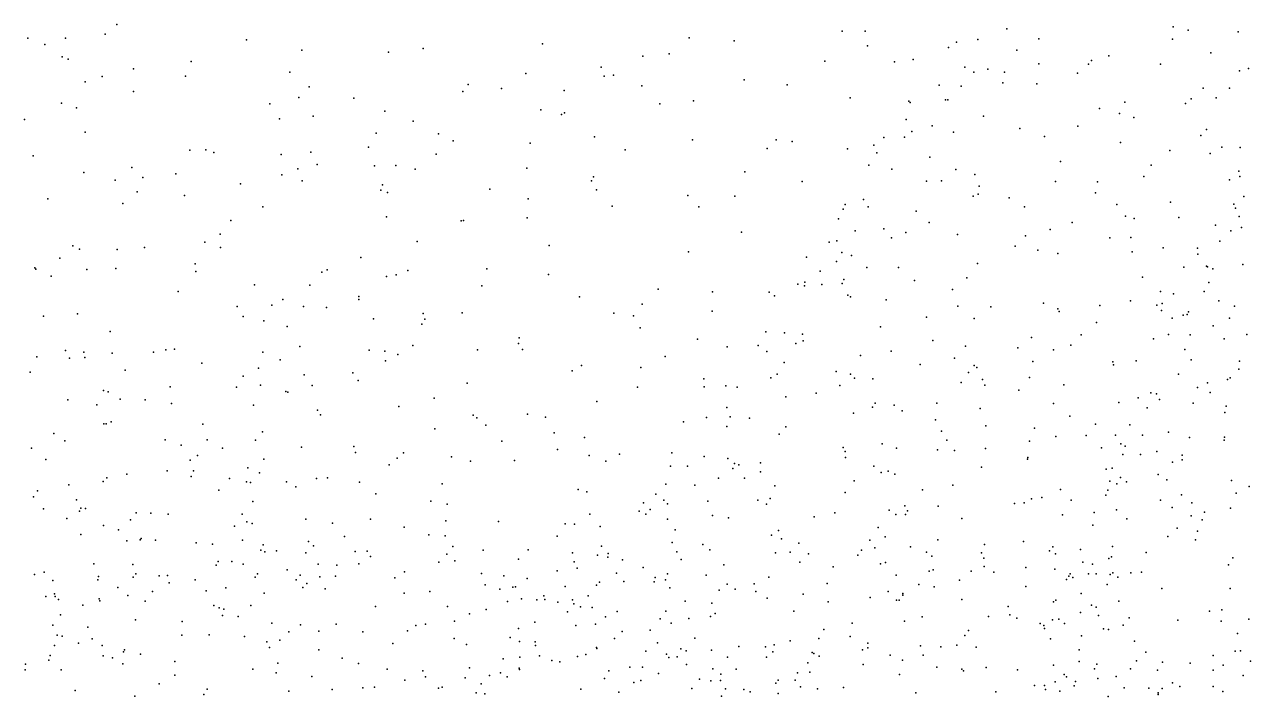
# Model space of a CAD drawing. Header units: metres. Extents: x -25 to 25, y -27.8 to 27.8.
# Drawn here: x -6.383 to -4.836, y 0.013 to 0.861 of the extents above; entities that cross this region are included whole.
import ezdxf

# ---------------------------------------------------------------- set-up
doc = ezdxf.new("R2010")
doc.units = ezdxf.units.M

msp = doc.modelspace()

# ---------------------------------------------------------------- linework, layer by layer
for p in [(-6.2666, 0.8613, 5.7286), (-5.3512, 0.853, 26.9336), (-5.3221, 0.8531, -23.8811), (-5.1434, 0.8557, 26.7644), (-4.9333, 0.8583, 13.8673), (-4.9143, 0.8542, 13.7292), (-4.8514, 0.8519, 21.5138), (-6.3786, 0.844, 5.9386), (-6.3571, 0.836, -14.5199), (-6.331, 0.8441, 28.0238), (-6.2813, 0.8491, -0.8824), (-6.1028, 0.8418, -0.4565), (-5.7294, 0.837, 28.8108), (-5.5443, 0.8446, 18.244), (-5.4872, 0.8406, 27.1987), (-5.2068, 0.8392, -6.1183), (-5.18, 0.8425, -6.2659), (-5.1027, 0.8432, 29.6234), (-4.9344, 0.8429, -5.4905), (-6.3353, 0.8204, 0.3828), (-6.033, 0.8291, 27.594), (-5.9236, 0.8264, -21.7531), (-5.8799, 0.8309, 27.4951), (-5.6027, 0.8212, 27.0105), (-5.5694, 0.8245, 29.0794), (-5.319, 0.8343, 26.8398), (-5.2169, 0.8324, -6.0378), (-5.1307, 0.8288, 26.5154), (-5.0145, 0.8218, -5.5219), (-4.886, 0.8256, -5.4313), (-6.328, 0.8177, 28.2686), (-6.2452, 0.8054, 0.2374), (-6.1725, 0.8146, 28.4922), (-5.6551, 0.8073, -23.438), (-5.3729, 0.8152, 18.2418), (-5.2852, 0.8143, 26.7649), (-5.2613, 0.817, 29.4645), (-5.1963, 0.8074, -5.7565), (-5.1674, 0.8049, -6.3733), (-5.1027, 0.8116, -6.5228), (-5.0401, 0.8112, -6.6208), (-5.0363, 0.8158, 26.4091), (-4.9493, 0.8112, -6.7315), (-4.8381, 0.8057, -5.3671), (-6.3063, 0.7891, 28.3676), (-6.2848, 0.7957, 27.8179), (-6.1799, 0.796, -0.7429), (-6.0482, 0.8012, 28.5846), (-5.7503, 0.7994, 18.3468), (-5.6513, 0.7961, -11.4635), (-5.6397, 0.7974, 28.9904), (-5.4747, 0.7913, 0.6813), (-5.1851, 0.8013, -24.0503), (-5.1461, 0.8012, -6.4505), (-5.0539, 0.8, 18.5711), (-4.8496, 0.803, 21.6921), (-6.2455, 0.7769, 27.7349), (-6.0235, 0.7825, -12.9438), (-5.8296, 0.7767, -21.3361), (-5.8232, 0.7856, -10.5535), (-5.7811, 0.7805, 27.4017), (-5.7018, 0.7779, -22.9985), (-5.6038, 0.7841, 27.2856), (-5.4205, 0.7851, 21.777), (-5.2288, 0.7846, 26.6385), (-5.2011, 0.7836, -6.3105), (-5.1485, 0.7879, -5.6251), (-5.1054, 0.7864, -5.5613), (-4.8955, 0.7808, -6.8089), (-4.8623, 0.7811, 26.2201), (-6.3363, 0.7619, -13.2532), (-6.0733, 0.7611, 18.6367), (-6.0369, 0.7692, -0.2709), (-5.9673, 0.7684, 28.6514), (-5.5813, 0.7614, 21.7247), (-5.5385, 0.7649, -11.0009), (-5.341, 0.7688, 29.3748), (-5.267, 0.7646, -5.9632), (-5.2652, 0.7627, -6.1114), (-5.2207, 0.7662, 18.2995), (-5.2176, 0.7663, 21.8699), (-4.9944, 0.7634, 19.9959), (-4.9176, 0.7616, 29.7457), (-4.9105, 0.7677, -5.3456), (-4.879, 0.7686, 19.3874), (-6.3173, 0.7563, 0.7185), (-6.0185, 0.7455, -10.4813), (-5.9281, 0.752, 21.6511), (-5.7313, 0.7538, 28.8442), (-5.7053, 0.7479, -22.362), (-5.7015, 0.7499, 27.3286), (-5.1726, 0.7458, -5.5629), (-5.0265, 0.7553, -5.4088), (-5.0009, 0.7492, -6.7153), (-4.983, 0.7438, -5.3441), (-6.3829, 0.7413, 24.3176), (-6.061, 0.7421, 27.5429), (-5.8925, 0.7394, 27.4315), (-5.2702, 0.7416, -6.1849), (-5.2374, 0.7336, -5.6754), (-5.1269, 0.7299, -6.5512), (-5.0537, 0.7331, 26.4241), (-4.8913, 0.7289, 21.9104), (-6.3065, 0.7253, 5.5247), (-5.939, 0.724, -12.2603), (-5.8605, 0.7234, 28.7562), (-5.8419, 0.7147, -11.7354), (-5.6638, 0.7196, 18.2472), (-5.5399, 0.7158, 27.1882), (-5.4343, 0.7157, 27.029), (-5.4143, 0.7135, 29.2879), (-5.2983, 0.7185, -5.906), (-5.2725, 0.7193, 29.4425), (-5.263, 0.7261, -6.2548), (-5.2104, 0.7254, 0.7192), (-5.0959, 0.72, 18.4212), (-4.9998, 0.7124, 26.3586), (-4.8984, 0.7212, -5.283), (-6.1741, 0.7026, -14.4751), (-6.154, 0.7032, 27.5807), (-6.1441, 0.6997, -13.0314), (-6.059, 0.6973, -0.5044), (-6.0216, 0.7001, 28.6742), (-5.9487, 0.7067, -12.6026), (-5.8636, 0.6977, -22.1566), (-5.745, 0.7114, -22.7557), (-5.6249, 0.7031, 27.2471), (-5.4458, 0.7047, -14.3668), (-5.3442, 0.7044, 26.8858), (-5.3113, 0.7089, -5.994), (-5.3075, 0.6992, -5.825), (-4.9374, 0.7022, 26.0171), (-4.8868, 0.6983, 26.2299), (-4.8721, 0.7066, -6.8751), (-4.8488, 0.706, 26.1537), (-6.3718, 0.6954, 0.5633), (-6.2476, 0.6808, 27.6424), (-6.0136, 0.6847, 27.4633), (-5.9412, 0.683, 27.0337), (-5.9144, 0.6834, -22.4568), (-5.3174, 0.6837, -6.1249), (-5.2403, 0.6938, -5.5804), (-5.0757, 0.6884, -5.3465), (-4.9613, 0.6837, 29.7007), (-6.3081, 0.6745, 24.7973), (-6.2334, 0.6681, 21.7136), (-6.1918, 0.6727, -0.8641), (-6.0582, 0.6717, 24.8145), (-6.0381, 0.6791, -0.1302), (-5.89, 0.6787, -21.1575), (-5.7488, 0.6798, 0.7516), (-5.6648, 0.6691, -11.1889), (-5.474, 0.6752, -23.8244), (-5.2883, 0.6787, 26.7578), (-5.2076, 0.6784, -6.4519), (-5.1838, 0.6722, 29.5241), (-4.9703, 0.6696, -5.2315), (-4.8506, 0.6762, -12.2702), (-4.8493, 0.6693, 25.8562), (-6.2684, 0.6647, 24.445), (-6.2407, 0.6502, 0.2554), (-6.1102, 0.6601, 27.5147), (-6.0324, 0.6639, -12.8438), (-5.9332, 0.6522, 28.7524), (-5.9312, 0.659, -11.9902), (-5.7959, 0.6536, 27.3186), (-5.6672, 0.6641, -21.8045), (-5.661, 0.6526, 28.9878), (-5.4017, 0.6632, 26.9584), (-5.2446, 0.6634, -6.3901), (-5.2256, 0.6641, -5.5024), (-5.1783, 0.6573, -14.3221), (-5.082, 0.6631, 29.6113), (-5.0287, 0.6627, 26.4227), (-4.8623, 0.6651, 20.4672), (-6.3533, 0.6415, 27.7351), (-6.2587, 0.6353, 28.5778), (-6.1809, 0.6455, -10.4655), (-5.9248, 0.6491, 27.3847), (-5.7472, 0.6412, -11.3601), (-5.546, 0.6453, 0.7204), (-5.4866, 0.6448, 27.0749), (-5.3241, 0.6406, -6.2065), (-5.1856, 0.6448, -5.3732), (-5.1793, 0.6472, 26.5674), (-5.1402, 0.6427, -6.5887), (-5.0312, 0.6489, -6.7363), (-4.9369, 0.6371, -5.1683), (-4.8566, 0.6345, 26.0794), (-4.8441, 0.6443, 25.7661), (-6.082, 0.6314, 0.8886), (-5.6414, 0.6319, 26.9885), (-5.5321, 0.6313, 29.1315), (-5.3499, 0.6283, -5.7883), (-5.3474, 0.6342, 29.3517), (-5.3182, 0.6312, 18.1873), (-5.2578, 0.6258, 29.4358), (-5.121, 0.631, -5.2913), (-5.0046, 0.6341, 26.1787), (-4.9936, 0.6193, 19.8673), (-4.8549, 0.6294, -6.9105), (-4.85, 0.6192, 25.6449), (-6.1224, 0.6139, 5.7407), (-5.9262, 0.6185, 18.4684), (-5.8319, 0.6137, -14.4537), (-5.8291, 0.6139, -11.5683), (-5.7485, 0.6175, -10.9106), (-5.3557, 0.6162, -6.0338), (-5.2411, 0.6113, 26.6658), (-5.061, 0.6114, -5.2045), (-4.9826, 0.6164, 26.3211), (-4.9263, 0.6179, 20.3316), (-4.8801, 0.6082, 26.1806), (-4.8471, 0.6053, 6.0025), (-6.136, 0.5969, 24.5797), (-5.4783, 0.5992, 29.1959), (-5.3579, 0.5884, 26.8291), (-5.3345, 0.6007, -5.6453), (-5.2983, 0.6033, -5.5326), (-5.289, 0.5921, -21.6226), (-5.2706, 0.599, -6.3704), (-5.2057, 0.5961, -5.3098), (-5.1197, 0.5948, -6.6415), (-5.0887, 0.6024, 26.4644), (-5.0131, 0.5921, 29.6211), (-4.9868, 0.5923, -5.1265), (-4.8743, 0.588, 29.7117), (-4.8608, 0.6008, 25.8942), (-6.3219, 0.5821, 24.2482), (-6.3137, 0.5776, -13.0835), (-6.2658, 0.5775, 6.0003), (-6.2313, 0.5797, 5.5156), (-6.1553, 0.5864, 28.6669), (-6.1355, 0.5798, 27.5055), (-5.8873, 0.5875, 21.6819), (-5.7209, 0.5822, 28.9116), (-5.545, 0.5742, -21.9546), (-5.3674, 0.5865, -5.9389), (-5.3514, 0.5734, -5.5779), (-5.1326, 0.5816, 29.5361), (-5.1043, 0.5764, 0.7865), (-4.9853, 0.5745, 25.8486), (-4.9461, 0.5794, -6.8362), (-4.9025, 0.5792, 0.8735), (-6.3385, 0.5662, 0.3799), (-6.1677, 0.5594, 27.0266), (-5.9583, 0.5673, -12.3916), (-5.3962, 0.5677, 0.7369), (-5.3583, 0.5621, -6.1108), (-5.3393, 0.5698, 21.8805), (-5.1801, 0.5595, 26.5775), (-5.0791, 0.5723, -5.1462), (-4.9024, 0.5716, -14.2742), (-4.8456, 0.5586, 7.8861), (-6.3697, 0.5543, -10.4061), (-6.3687, 0.5525, 28.4893), (-6.3493, 0.5438, 18.7019), (-6.3042, 0.5521, 27.6461), (-6.2677, 0.5532, 28.5959), (-6.1667, 0.5494, -22.4298), (-6.0077, 0.5486, 24.7153), (-6.0011, 0.5517, -0.4088), (-5.926, 0.5431, 28.7838), (-5.9141, 0.5455, -23.0216), (-5.8992, 0.551, 27.3419), (-5.7994, 0.553, 18.3086), (-5.7218, 0.5457, 27.2517), (-5.3788, 0.5499, -6.0355), (-5.3199, 0.5547, -6.2834), (-5.2798, 0.5546, 26.7596), (-5.1939, 0.5416, -5.1826), (-4.972, 0.5425, 19.5876), (-4.9197, 0.555, 19.4068), (-4.8914, 0.5561, 26.0797), (-4.8901, 0.5553, 25.7722), (-4.8832, 0.553, -5.0705), (-6.0925, 0.5328, 18.5869), (-6.023, 0.5323, 28.741), (-5.806, 0.5315, 28.8608), (-5.5834, 0.5274, 29.0674), (-5.4069, 0.5334, -5.7609), (-5.3984, 0.5315, -5.6543), (-5.3981, 0.536, -5.8664), (-5.3766, 0.5332, 26.9276), (-5.3511, 0.5343, -6.2172), (-5.349, 0.5395, -5.4942), (-5.2597, 0.5383, -6.4345), (-5.2118, 0.527, -6.5045), (-4.8884, 0.5358, 25.614), (-6.189, 0.5245, 24.4403), (-6.0571, 0.5144, -0.009), (-5.9611, 0.5142, -12.0628), (-5.9609, 0.5181, -10.8511), (-5.6827, 0.5176, -23.594), (-5.5149, 0.5239, 27.0861), (-5.4433, 0.5234, 18.1306), (-5.4364, 0.5187, 29.2222), (-5.3438, 0.5196, 29.3179), (-5.3406, 0.5174, -5.3997), (-5.2954, 0.5137, -6.3668), (-4.9872, 0.5125, -5.0387), (-4.9494, 0.5242, 26.243), (-4.933, 0.5212, -12.6279), (-4.8941, 0.5244, 25.9674), (-4.8757, 0.5126, 25.4837), (-6.316, 0.4961, 27.006), (-6.1146, 0.5053, -22.7904), (-6.0706, 0.507, -0.6043), (-6.0308, 0.5055, -22.0445), (-6.0017, 0.5043, -0.203), (-5.88, 0.4964, -11.3837), (-5.8306, 0.4973, -23.3398), (-5.6391, 0.4968, 21.7599), (-5.6033, 0.5085, 0.7972), (-5.5151, 0.4997, 29.1304), (-5.205, 0.5059, 22.0086), (-5.1636, 0.5048, -6.5901), (-5.0968, 0.5098, 25.7121), (-5.0788, 0.5023, -6.7034), (-5.0773, 0.4992, 26.4564), (-5.0261, 0.5067, -6.7595), (-4.9538, 0.5072, -6.8371), (-4.9479, 0.5002, 22.0924), (-4.9472, 0.5091, 20.2044), (-4.9158, 0.4955, 5.7495), (-4.9139, 0.4985, 26.1442), (-4.8558, 0.5057, 25.3926), (-6.359, 0.4931, 27.6839), (-6.1068, 0.4929, -10.6959), (-6.081, 0.4874, 21.7172), (-6.0515, 0.48, 5.6683), (-5.9425, 0.49, 0.9592), (-5.8816, 0.4833, 27.003), (-5.8776, 0.4894, 25.1015), (-5.6142, 0.4938, 27.1631), (-5.2448, 0.4919, -5.1641), (-5.1847, 0.4901, -5.0992), (-5.0301, 0.4851, 18.1905), (-4.9348, 0.4906, 18.3236), (-4.9208, 0.4944, 25.705), (-4.8829, 0.4809, 6.1305), (-4.8623, 0.4908, -6.9148), (-6.2747, 0.4737, 5.3987), (-5.7588, 0.4657, 28.8988), (-5.6061, 0.4786, -21.1773), (-5.5335, 0.4643, -14.4425), (-5.4476, 0.4736, -5.6459), (-5.4238, 0.4723, -5.5083), (-5.401, 0.4704, -6.0621), (-5.3029, 0.4796, 26.8096), (-5.1122, 0.4662, 26.1491), (-5.0495, 0.4697, -22.2238), (-4.9581, 0.4648, -4.9776), (-4.9391, 0.47, 25.8023), (-4.912, 0.4697, 29.6197), (-4.8688, 0.4648, -4.9723), (-4.8403, 0.4699, 20.4085), (-6.3313, 0.4499, 21.7906), (-6.2047, 0.4507, -14.4672), (-6.1936, 0.4517, -0.8758), (-6.0355, 0.4548, 24.5768), (-5.948, 0.4503, -11.8321), (-5.928, 0.449, -11.2188), (-5.893, 0.4561, 24.7641), (-5.8111, 0.4509, -21.0119), (-5.7597, 0.4586, -21.8737), (-5.7545, 0.451, 27.2471), (-5.4963, 0.4543, -23.8841), (-5.4571, 0.456, 26.8279), (-5.4097, 0.4585, -21.381), (-5.4004, 0.4621, -5.3903), (-5.2891, 0.4489, -6.4193), (-5.2368, 0.4624, 26.6893), (-5.1954, 0.4555, 26.5035), (-5.1294, 0.4531, -6.6558), (-5.0845, 0.4506, -5.011), (-5.0625, 0.4564, 25.5599), (-4.9185, 0.451, 8.0229), (-6.3674, 0.442, 25.0302), (-6.3261, 0.4401, 0.8847), (-6.3079, 0.4476, 10.7699), (-6.3069, 0.4411, 28.5994), (-6.2724, 0.4463, 6.1272), (-6.2203, 0.4479, 24.3029), (-6.159, 0.4339, 27.482), (-6.082, 0.4478, 10.5224), (-6.0604, 0.4383, 5.8961), (-5.9274, 0.437, -11.5367), (-5.9118, 0.4447, 10.4907), (-5.5746, 0.4425, 18.0792), (-5.4463, 0.4484, -5.9416), (-5.4244, 0.4349, 0.8245), (-5.3281, 0.4437, -6.3276), (-5.2092, 0.4401, -6.5333), (-5.1105, 0.4358, 22.1086), (-5.0093, 0.4356, 0.8939), (-4.98, 0.4367, -6.8132), (-4.9107, 0.4382, -6.8739), (-4.8498, 0.4363, 7.591), (-6.3758, 0.4226, -22.509), (-6.2557, 0.4249, -20.9402), (-6.0877, 0.4275, 27.4304), (-6.03, 0.419, -12.5212), (-5.9685, 0.4216, 18.3785), (-5.6917, 0.4244, 28.9534), (-5.6799, 0.4308, 27.1958), (-5.6053, 0.4284, 29.0314), (-5.433, 0.4202, 29.1932), (-5.3585, 0.4234, 26.9072), (-5.3406, 0.4201, -5.1778), (-5.2528, 0.432, -5.0953), (-5.1917, 0.4219, -5.031), (-5.1846, 0.4309, 25.4325), (-5.1811, 0.4286, 29.4116), (-5.0088, 0.4319, 29.538), (-4.9265, 0.42, 25.4947), (-4.8507, 0.4262, 25.2867), (-6.199, 0.4039, 28.6886), (-6.1155, 0.4035, 28.7248), (-6.107, 0.4173, -10.8374), (-6.0851, 0.4061, 5.4675), (-6.02, 0.4057, -11.0629), (-5.9617, 0.412, -14.46), (-5.8242, 0.4088, 28.8635), (-5.6095, 0.4034, 24.9413), (-5.5255, 0.4142, 29.0989), (-5.5253, 0.4041, 27.0937), (-5.498, 0.4053, -5.7424), (-5.4836, 0.4034, -5.8751), (-5.441, 0.4153, 27.0107), (-5.3539, 0.4059, -24.1176), (-5.3357, 0.4151, 25.4056), (-5.3123, 0.414, 26.6589), (-5.2008, 0.4094, -21.4515), (-5.174, 0.4132, 25.9371), (-5.1712, 0.4062, -6.5853), (-5.1148, 0.4159, 18.0753), (-5.0713, 0.4066, 29.4763), (-4.9025, 0.4032, -4.9259), (-4.89, 0.4091, 25.3689), (-4.8649, 0.4134, 6.6153), (-4.8616, 0.4154, 6.9764), (-6.3283, 0.3878, 0.2952), (-6.2834, 0.3993, 10.9422), (-6.2773, 0.3978, -10.6436), (-6.262, 0.3886, 10.6339), (-6.2305, 0.3876, 27.5463), (-6.0533, 0.3981, 26.9874), (-6.0508, 0.3974, -0.4704), (-5.866, 0.3897, 18.2317), (-5.4222, 0.3912, -5.2803), (-5.3839, 0.3959, -6.2149), (-5.1283, 0.3997, -4.9806), (-4.9775, 0.3903, 25.7155), (-4.9614, 0.3965, 26.0664), (-4.9543, 0.395, 19.7979), (-4.9505, 0.3879, 25.3948), (-4.8867, 0.3967, 7.7677), (-6.2918, 0.3815, 27.6067), (-6.1976, 0.3831, 1.0216), (-6.0938, 0.381, -12.6818), (-6.013, 0.3745, -21.8736), (-5.9104, 0.3794, 28.8124), (-5.6607, 0.3854, 8.4254), (-5.4965, 0.378, 25.42), (-5.3127, 0.3785, 29.2799), (-5.3093, 0.3833, -6.374), (-5.2856, 0.381, 25.6385), (-5.2752, 0.3738, 25.1304), (-5.2314, 0.3832, -21.8865), (-5.1771, 0.3766, 26.6262), (-5.0845, 0.3831, 26.4964), (-5.002, 0.3843, 26.2894), (-4.9662, 0.3773, 25.5638), (-4.9083, 0.3833, 18.1986), (-4.8682, 0.3717, -6.8916), (-4.8663, 0.3795, 7.3917), (-6.2829, 0.3574, -0.9935), (-6.2798, 0.3573, 28.6171), (-6.2736, 0.3597, 24.0926), (-6.1579, 0.3567, -22.9718), (-6.0095, 0.3685, 27.3768), (-5.8169, 0.3681, 1.0304), (-5.8121, 0.3647, 27.2817), (-5.7483, 0.3695, 28.9005), (-5.7256, 0.3656, 27.2326), (-5.5513, 0.36, 10.3211), (-5.5224, 0.3654, -5.6667), (-5.4922, 0.3663, -5.4133), (-5.4682, 0.3645, -6.0353), (-5.3369, 0.3708, -5.107), (-5.2334, 0.3623, -6.4954), (-5.0638, 0.3672, -6.7091), (-5.0314, 0.3567, 26.369), (-4.9879, 0.3559, 25.8668), (-6.3459, 0.3453, 23.9416), (-6.0824, 0.3472, 24.4255), (-5.8651, 0.3508, 10.6428), (-5.8006, 0.3556, 8.6117), (-5.7147, 0.3458, 10.5818), (-5.4967, 0.354, -5.9701), (-5.4304, 0.3441, -6.1147), (-5.422, 0.3536, -5.1965), (-5.2259, 0.3481, 26.3642), (-5.1697, 0.3548, 0.8997), (-5.1085, 0.3518, -4.9307), (-5.0813, 0.3415, 29.4168), (-5.0431, 0.3424, -4.9042), (-5.0061, 0.3432, -6.7664), (-4.9719, 0.3431, 26.1719), (-4.9394, 0.3468, 25.4365), (-4.8687, 0.3406, 25.2545), (-6.3743, 0.3266, 27.6924), (-6.3319, 0.336, -22.7954), (-6.2053, 0.3371, 12.3796), (-6.1854, 0.3302, 0.0955), (-6.1522, 0.3372, 2.0064), (-6.1332, 0.3267, 6.1139), (-6.0913, 0.3369, -0.0565), (-6.0335, 0.328, -12.3577), (-5.9673, 0.3289, 1.1877), (-5.7805, 0.3356, 2.0656), (-5.7103, 0.3249, 10.179), (-5.6762, 0.3402, 0.9622), (-5.3499, 0.3276, 26.9328), (-5.3005, 0.3319, 17.9731), (-5.2825, 0.3267, 26.8262), (-5.2189, 0.3368, -4.9716), (-5.1704, 0.3262, -6.5808), (-5.1145, 0.3354, 26.5649), (-5.0238, 0.3269, 5.4454), (-4.9995, 0.3322, 6.6768), (-4.9939, 0.3293, 25.9503), (-4.9126, 0.3401, 19.5325), (-4.8691, 0.3368, 5.4716), (-6.356, 0.3122, 26.9449), (-6.1737, 0.3114, -0.7331), (-6.1646, 0.3173, 5.303), (-6.081, 0.3127, 1.6264), (-5.9653, 0.3211, 8.527), (-5.9127, 0.3141, 27.3284), (-5.9048, 0.3208, 25.3295), (-5.844, 0.3158, 26.9331), (-5.8202, 0.31, 1.8261), (-5.7647, 0.3109, 17.9983), (-5.6705, 0.3173, 8.6994), (-5.6493, 0.31, -20.7989), (-5.6319, 0.3189, 28.9665), (-5.566, 0.3207, 21.8959), (-5.5251, 0.3162, -5.3703), (-5.4953, 0.3134, -5.289), (-5.3471, 0.3225, 29.2166), (-5.3468, 0.3148, 0.9244), (-5.2309, 0.3244, 26.7331), (-5.2093, 0.3236, 29.3227), (-5.1171, 0.3126, 25.0992), (-5.1166, 0.3149, -6.6474), (-4.997, 0.3187, 25.6178), (-4.9744, 0.3188, 6.0717), (-4.9541, 0.3225, 7.1548), (-4.9221, 0.3176, -12.867), (-4.9221, 0.3119, -4.8603), (-6.2539, 0.294, 11.9795), (-6.2027, 0.2978, 11.0374), (-6.1697, 0.2978, 28.6976), (-6.101, 0.3018, -20.8473), (-6.0864, 0.2953, 25.3095), (-5.9228, 0.3056, 1.6944), (-5.5676, 0.3039, -5.7885), (-5.5461, 0.3038, -5.8817), (-5.4889, 0.301, 17.9206), (-5.4871, 0.3072, 10.4727), (-5.4816, 0.3056, 8.6384), (-5.4543, 0.2966, 8.2818), (-5.454, 0.3079, 26.7203), (-5.3109, 0.304, 8.472), (-5.302, 0.2959, -4.9995), (-5.293, 0.2977, 24.9815), (-5.1753, 0.3027, -4.9132), (-5.018, 0.3, 25.78), (-5.0102, 0.3013, 26.2567), (-4.9341, 0.309, 25.1963), (-6.3271, 0.2804, 8.2781), (-6.2837, 0.2846, 27.6056), (-6.279, 0.2891, -10.8175), (-6.1727, 0.2907, 12.1437), (-6.1243, 0.2882, 8.5333), (-6.1027, 0.2841, 10.3168), (-6.0977, 0.2833, -11.1533), (-6.0523, 0.2841, 27.4131), (-6.0146, 0.2882, -11.8444), (-6.0007, 0.2891, -11.5117), (-5.9601, 0.2835, 28.7807), (-5.8558, 0.2814, 2.2192), (-5.5738, 0.281, -5.4548), (-5.5372, 0.2801, -5.9864), (-5.5072, 0.2886, 29.0626), (-5.4743, 0.2887, -6.0962), (-5.4362, 0.2789, -6.1661), (-5.3361, 0.2852, -6.3392), (-5.2848, 0.2938, -6.4348), (-5.2114, 0.2797, -6.5204), (-5.0132, 0.2848, -4.8526), (-5.0046, 0.2817, 6.2451), (-4.9998, 0.2894, 26.0968), (-4.9921, 0.2841, 25.5133), (-4.9521, 0.2934, -6.8099), (-4.9414, 0.2867, 25.3665), (-4.8598, 0.2859, -4.8415), (-6.3717, 0.265, 11.7789), (-6.3665, 0.2726, 11.3609), (-6.1377, 0.2738, 12.6261), (-6.0405, 0.278, 2.1827), (-5.9397, 0.269, 18.1469), (-5.6843, 0.2745, 24.7755), (-5.6732, 0.2717, 1.9192), (-5.5863, 0.2685, 2.0843), (-5.3474, 0.2708, 26.4902), (-5.2495, 0.2742, -4.9374), (-5.0993, 0.2645, 6.8986), (-5.0754, 0.2743, 0.993), (-5.0183, 0.2673, 26.3359), (-5.0158, 0.2735, 26.0146), (-4.9228, 0.2676, -12.6123), (-4.8538, 0.2697, 3.006), (-4.8373, 0.2784, -6.8936), (-6.3588, 0.2501, -14.4603), (-6.3175, 0.2614, 5.0518), (-6.312, 0.2508, 1.864), (-6.3058, 0.2505, 28.5877), (-6.0946, 0.2592, -0.1929), (-5.8701, 0.2596, 5.8196), (-5.8497, 0.2561, 28.833), (-5.6016, 0.2574, -5.7031), (-5.5935, 0.2493, 27.1599), (-5.5761, 0.2609, -5.3764), (-5.5714, 0.2562, 28.9959), (-5.5208, 0.2598, -5.2335), (-5.4575, 0.2611, 27.0657), (-5.4464, 0.2558, -20.7385), (-5.442, 0.2629, -5.1001), (-5.2917, 0.2484, 26.2377), (-5.2718, 0.2539, 5.5407), (-5.2301, 0.2532, 8.1033), (-5.1337, 0.2567, 26.6328), (-5.1213, 0.2578, -4.8627), (-5.1123, 0.2625, 22.2413), (-5.0619, 0.2611, 6.4491), (-5.0049, 0.2488, -6.7508), (-4.9493, 0.261, 7.6417), (-4.9346, 0.2517, -22.1456), (-4.9099, 0.2574, -21.3415), (-4.8612, 0.2509, 29.4624), (-6.3294, 0.2378, 4.8741), (-6.3135, 0.247, 21.9013), (-6.2493, 0.236, -10.9754), (-6.2419, 0.2448, 18.4791), (-6.2235, 0.2447, 11.7383), (-6.2018, 0.2435, 1.2624), (-6.1084, 0.2434, -23.1432), (-6.1025, 0.2335, 8.7196), (-6.0278, 0.2372, 12.3739), (-5.9941, 0.2321, 25.4242), (-5.9462, 0.2371, 27.3472), (-5.8513, 0.2351, 24.585), (-5.7846, 0.2339, 1.6593), (-5.6695, 0.2432, 28.9298), (-5.6073, 0.2472, -5.5074), (-5.5989, 0.2432, -5.8333), (-5.5717, 0.2369, -5.3101), (-5.5149, 0.2415, 2.2225), (-5.4946, 0.2385, 24.823), (-5.3864, 0.24, -6.2732), (-5.3604, 0.2449, 29.1652), (-5.2832, 0.2429, 29.2206), (-5.271, 0.2429, 15.5736), (-5.2688, 0.2474, 15.4081), (-5.1999, 0.2378, 26.7385), (-5.0729, 0.2423, -6.682), (-5.0329, 0.2454, 25.9065), (-4.9917, 0.2373, 29.3896), (-4.9108, 0.2411, 22.2783), (-4.8967, 0.2361, 1.0758), (-4.8937, 0.2457, -6.8427), (-6.3119, 0.2175, 23.7551), (-6.2831, 0.229, 1.1289), (-6.2644, 0.2234, 6.3993), (-6.1181, 0.2283, -0.3489), (-6.0958, 0.2317, 8.2474), (-5.9036, 0.2268, 8.8047), (-5.8726, 0.2172, 5.2859), (-5.7005, 0.2312, 2.3069), (-5.689, 0.2306, 5.5473), (-5.6566, 0.2276, 1.1154), (-5.5618, 0.2234, -6.0204), (-5.4402, 0.2167, -6.2184), (-5.4313, 0.2228, 9.9969), (-5.3055, 0.2266, -6.4102), (-5.0349, 0.2296, -14.1522), (-4.9283, 0.2255, 25.285), (-4.9026, 0.2219, 5.3117), (-6.2536, 0.2096, 8.1198), (-6.2371, 0.211, 28.6387), (-6.2357, 0.2127, 12.9747), (-6.2176, 0.2106, 4.607), (-6.1661, 0.2071, 27.5077), (-6.1458, 0.2054, -12.4778), (-6.1077, 0.2103, 14.1925), (-6.0817, 0.2047, 27.4472), (-6.0247, 0.2087, 28.7459), (-6.0183, 0.2032, -14.4659), (-5.9792, 0.2153, 21.8627), (-5.8521, 0.2159, 14.2268), (-5.8422, 0.2025, 10.0729), (-5.7107, 0.2155, 17.7183), (-5.6546, 0.2028, -5.6547), (-5.5656, 0.2076, 5.2933), (-5.527, 0.205, 5.5355), (-5.4277, 0.2122, 15.4025), (-5.4057, 0.2065, -5.0033), (-5.316, 0.2104, -4.9338), (-5.297, 0.2145, 10.466), (-5.2649, 0.2022, 26.8587), (-5.2303, 0.2108, -6.4948), (-5.1714, 0.205, 6.5697), (-5.1222, 0.2088, -6.6223), (-5.0852, 0.202, 15.4084), (-5.01, 0.2023, -4.8044), (-4.9402, 0.215, -6.7932), (-4.9051, 0.2108, 25.0058), (-6.0845, 0.1979, 6.2969), (-6.0795, 0.1957, 12.8548), (-6.0651, 0.1972, 24.1909), (-6.0279, 0.1943, 14.0448), (-5.9656, 0.196, 24.3818), (-5.9506, 0.1966, 17.9699), (-5.9462, 0.1899, 12.4992), (-5.8501, 0.1927, 25.53), (-5.804, 0.198, 21.9016), (-5.7595, 0.1863, 26.7931), (-5.7475, 0.1985, 1.3521), (-5.6914, 0.1946, 27.239), (-5.6597, 0.1916, -5.7262), (-5.6469, 0.189, -20.2767), (-5.6462, 0.1938, -5.8156), (-5.5599, 0.1956, 8.808), (-5.5542, 0.186, 25.7285), (-5.5179, 0.1983, -5.1306), (-5.4354, 0.1943, 29.0748), (-5.4166, 0.1954, 2.3517), (-5.3935, 0.1934, 5.172), (-5.3312, 0.1916, 17.7599), (-5.3268, 0.1979, 26.9635), (-5.31, 0.2007, -20.8995), (-5.2446, 0.1954, 10.0463), (-5.2381, 0.1903, 5.7295), (-5.1752, 0.1946, -6.5552), (-5.1721, 0.1879, 10.2373), (-5.0896, 0.197, 7.1258), (-5.0819, 0.1932, 7.8475), (-5.0504, 0.1987, 25.7015), (-5.0145, 0.1873, 26.4229), (-5.011, 0.1895, 15.6017), (-4.9673, 0.1951, 2.7205), (-4.858, 0.1882, 17.9516), (-6.2953, 0.1808, 1.5831), (-6.2463, 0.1799, 8.8427), (-6.1412, 0.1789, -12.3018), (-6.1387, 0.1835, -11.3053), (-6.1214, 0.1837, 26.8607), (-6.1068, 0.1803, 11.6301), (-6.0516, 0.1732, 8.8786), (-6.0123, 0.1804, 10.9707), (-5.9887, 0.1791, 2.3046), (-5.9611, 0.1806, 26.8489), (-5.9032, 0.1706, 17.6867), (-5.86, 0.1828, 13.7852), (-5.8397, 0.1842, -20.5742), (-5.7109, 0.1716, 25.6383), (-5.6892, 0.1832, 10.7419), (-5.6854, 0.1752, 8.9441), (-5.6281, 0.1855, -5.3521), (-5.6021, 0.176, -5.2759), (-5.5005, 0.1795, 1.1266), (-5.4045, 0.1828, 25.9972), (-5.3623, 0.1768, 22.2341), (-5.3029, 0.1807, 29.1675), (-5.2962, 0.1824, 1.072), (-5.2411, 0.1715, -14.2482), (-5.2362, 0.1731, 15.1231), (-5.1881, 0.1715, 6.3983), (-5.1719, 0.1772, 29.2529), (-5.1192, 0.1762, 5.1387), (-5.0826, 0.1738, 17.8184), (-5.0473, 0.1829, 3.2731), (-5.0351, 0.1801, 29.3281), (-4.8637, 0.1793, 2.512), (-6.3703, 0.1673, 7.9151), (-6.3582, 0.17, 14.5152), (-6.3472, 0.1595, 26.8266), (-6.2905, 0.1604, 1.3683), (-6.2895, 0.1647, 4.0518), (-6.2459, 0.1637, 13.2033), (-6.2424, 0.168, -0.6657), (-6.2128, 0.1655, 27.5671), (-6.2026, 0.1658, 6.5723), (-6.2002, 0.1565, -0.135), (-6.1676, 0.1603, 25.5191), (-6.0917, 0.1638, 28.7056), (-6.0889, 0.1682, 14.5202), (-6.0401, 0.1604, 10.1483), (-6.0352, 0.1665, 13.6997), (-6.0266, 0.156, 13.4582), (-6.0103, 0.1644, 12.9964), (-5.9903, 0.1649, 5.1048), (-5.9157, 0.1629, 12.6669), (-5.8061, 0.1683, 27.3044), (-5.7781, 0.1655, 14.0978), (-5.7484, 0.1622, 14.4119), (-5.6575, 0.1574, 1.498), (-5.6359, 0.169, 17.5812), (-5.6264, 0.1584, -5.9816), (-5.5883, 0.158, -21.6261), (-5.5869, 0.1632, 28.944), (-5.5742, 0.1604, -5.1803), (-5.5715, 0.1681, 15.5424), (-5.5225, 0.1662, 8.1447), (-5.4963, 0.155, 22.1525), (-5.4623, 0.1553, 27.1114), (-5.4437, 0.1637, 17.6571), (-5.3701, 0.1558, -21.66), (-5.2828, 0.1664, 24.8275), (-5.2031, 0.1599, 2.4814), (-5.1597, 0.17, -4.827), (-5.0679, 0.1607, 26.5593), (-5.0652, 0.165, 22.3612), (-5.0634, 0.1679, 3.0217), (-5.0599, 0.1632, -20.5898), (-5.0402, 0.1679, -6.6767), (-5.0305, 0.1679, 26.0801), (-5.013, 0.1671, 26.2774), (-5.0095, 0.1693, 26.1833), (-5.003, 0.1639, 24.8715), (-4.9869, 0.1691, -6.7306), (-4.9733, 0.17, -21.132), (-6.3559, 0.1393, 2.2212), (-6.3451, 0.1428, 28.4879), (-6.3442, 0.1395, 14.2439), (-6.265, 0.1509, -11.1471), (-6.2524, 0.1406, 28.589), (-6.2214, 0.1458, 13.37), (-6.1538, 0.1466, 13.9284), (-6.1287, 0.1504, -11.9437), (-6.0805, 0.1435, 4.9553), (-6.0318, 0.1509, 11.8309), (-6.0036, 0.1491, 25.5685), (-5.9036, 0.1436, 13.3353), (-5.8714, 0.1459, 28.7788), (-5.8014, 0.1543, 17.5443), (-5.783, 0.1486, 28.8237), (-5.7668, 0.1512, 5.8927), (-5.7634, 0.1517, 5.1144), (-5.7277, 0.1404, 8.1449), (-5.7008, 0.1521, -5.5939), (-5.6716, 0.1404, 2.4719), (-5.6611, 0.1536, -5.886), (-5.5686, 0.1505, 14.7282), (-5.5062, 0.1472, 1.8368), (-5.4862, 0.1486, 10.7239), (-5.4602, 0.1455, -6.2405), (-5.4001, 0.1425, -6.2958), (-5.293, 0.1455, 22.3942), (-5.2747, 0.1412, 2.627), (-5.2746, 0.143, 8.6462), (-5.2542, 0.1546, 5.0168), (-5.2351, 0.1518, 15.8306), (-5.1195, 0.152, 10.4063), (-5.0494, 0.1431, 25.5575), (-5.0168, 0.1545, 7.5293), (-4.9475, 0.1493, 29.3367), (-4.8616, 0.1493, -4.7811), (-6.3401, 0.1354, 6.9068), (-6.3093, 0.1285, 10.2843), (-6.2885, 0.1363, 27.6563), (-6.2878, 0.134, -23.0514), (-6.2307, 0.1333, 14.64), (-6.1441, 0.1282, 27.5291), (-6.1374, 0.1252, 4.3795), (-6.0973, 0.128, 23.8693), (-5.9399, 0.1267, -23.4779), (-5.8493, 0.1268, 13.1834), (-5.7733, 0.1331, -14.4669), (-5.7558, 0.1363, 14.6358), (-5.7363, 0.1353, 13.5308), (-5.7264, 0.1356, 24.5857), (-5.7099, 0.1323, -5.787), (-5.6912, 0.1353, 28.8682), (-5.6898, 0.1302, 13.7603), (-5.6811, 0.1265, 14.2225), (-5.6667, 0.1257, -5.3297), (-5.5492, 0.1336, 15.1016), (-5.5154, 0.1311, 15.7979), (-5.4456, 0.1371, 26.2814), (-5.3686, 0.1327, 14.701), (-5.3157, 0.1382, -6.4139), (-5.2825, 0.1346, -24.2673), (-5.2791, 0.1346, 9.7507), (-5.2, 0.1354, 2.8375), (-5.1417, 0.1266, 2.3145), (-5.0843, 0.1326, 1.1523), (-5.0814, 0.1347, 3.4588), (-5.0366, 0.1283, 15.8037), (-5.0305, 0.1258, 9.9047), (-5.0021, 0.1336, 8.4518), (-6.3374, 0.1162, 18.3896), (-6.243, 0.1101, 22.0286), (-6.1332, 0.1156, -11.6721), (-6.1312, 0.1232, 18.1706), (-6.1132, 0.114, 8.0291), (-5.8212, 0.1174, 12.9258), (-5.8005, 0.1229, 6.0522), (-5.6975, 0.12, -5.4251), (-5.6499, 0.1139, 17.3732), (-5.6352, 0.1204, 25.8425), (-5.5808, 0.1111, -5.1311), (-5.5734, 0.121, 14.4637), (-5.5446, 0.1115, 26.4898), (-5.5171, 0.114, -5.051), (-5.5112, 0.1179, 5.7576), (-5.4121, 0.1209, 6.6669), (-5.25, 0.1138, 26.9201), (-5.1663, 0.1142, 14.8141), (-5.1394, 0.1161, 26.7691), (-5.1307, 0.1121, 8.5662), (-5.0857, 0.1101, 26.6808), (-5.0775, 0.1106, -4.7875), (-5.0502, 0.1191, 29.2708), (-5.0277, 0.1153, 25.4189), (-4.9891, 0.1123, 5.0713), (-4.9276, 0.1094, -4.7639), (-4.8877, 0.1208, 24.7613), (-4.8726, 0.1083, -20.4506), (-4.8719, 0.1225, -6.7946), (-4.8379, 0.1107, 13.1933), (-6.347, 0.1034, 13.5832), (-6.3032, 0.1005, 3.8337), (-6.1839, 0.1078, 25.6893), (-6.071, 0.1058, 17.9354), (-6.0492, 0.095, 17.7513), (-6.0348, 0.1037, 27.4603), (-6.0113, 0.0956, 4.6296), (-5.9897, 0.1045, 11.114), (-5.9558, 0.095, 27.409), (-5.8995, 0.0962, 17.3691), (-5.8892, 0.1028, 9.1196), (-5.8769, 0.1045, 27.3573), (-5.8403, 0.1082, 4.9464), (-5.7595, 0.0988, 10.8872), (-5.7388, 0.1072, -5.6478), (-5.6873, 0.103, 9.6198), (-5.6623, 0.1046, 15.397), (-5.6286, 0.0954, -6.0652), (-5.5935, 0.0968, 27.2259), (-5.5667, 0.1056, -6.1304), (-5.3741, 0.0979, 5.8275), (-5.3384, 0.1059, 6.9317), (-5.2724, 0.1081, 3.1996), (-5.1918, 0.0966, -6.5192), (-5.1012, 0.1054, -6.6044), (-5.0967, 0.1029, 10.554), (-5.0958, 0.0988, 9.7148), (-5.0703, 0.1054, 25.7227), (-5.0213, 0.0986, 12.7937), (-5.0148, 0.0977, 26.4804), (-4.9964, 0.1033, 26.3672), (-6.3449, 0.0775, 23.1182), (-6.3416, 0.0904, 14.0869), (-6.3356, 0.0893, -12.6015), (-6.3148, 0.0805, 27.7194), (-6.2974, 0.0861, 13.7422), (-6.2851, 0.0774, 28.5142), (-6.1845, 0.0907, -11.4795), (-6.1498, 0.0908, 28.6411), (-6.1053, 0.0891, 23.6599), (-6.0771, 0.0823, -20.5493), (-6.0606, 0.0844, 26.7454), (-5.9181, 0.08, 28.7415), (-5.8409, 0.0864, 2.4774), (-5.8253, 0.0786, -20.3149), (-5.7702, 0.0876, 27.3134), (-5.7583, 0.0827, -5.7499), (-5.7385, 0.0821, 6.1942), (-5.7379, 0.0775, 6.4171), (-5.6384, 0.0865, -5.2027), (-5.5843, 0.0808, 9.0814), (-5.537, 0.0867, 6.5811), (-5.4368, 0.0784, -4.9262), (-5.4166, 0.0834, 8.0228), (-5.3807, 0.0865, -20.1429), (-5.3409, 0.089, 29.079), (-5.3187, 0.0807, 22.5738), (-5.2064, 0.0778, 17.5883), (-5.1964, 0.0902, 29.1678), (-5.0883, 0.0859, 12.6387), (-5.0489, 0.0896, 26.0451), (-4.982, 0.083, -6.6905), (-4.852, 0.0926, 25.0374), (-6.3504, 0.0649, 28.4204), (-6.2835, 0.0645, 25.8197), (-6.2717, 0.0619, -0.4271), (-6.258, 0.0694, -11.3346), (-6.2566, 0.0721, -12.3161), (-6.2365, 0.0664, -12.0944), (-6.0737, 0.0752, 9.084), (-6.0115, 0.0722, 25.754), (-5.7579, 0.0627, -5.8446), (-5.7331, 0.0645, -5.9175), (-5.6851, 0.0635, 6.6897), (-5.6747, 0.0662, 13.0489), (-5.6612, 0.0751, 12.5331), (-5.6606, 0.0737, 15.8535), (-5.5988, 0.0703, 13.9031), (-5.5729, 0.0664, 28.8978), (-5.5698, 0.0622, 12.6942), (-5.5593, 0.0633, 24.5986), (-5.5546, 0.0733, 22.2925), (-5.5479, 0.0708, 14.3139), (-5.5159, 0.0716, 4.8553), (-5.4959, 0.0629, 6.8658), (-5.4815, 0.0761, 22.4395), (-5.4477, 0.0757, 1.6076), (-5.4465, 0.0629, 2.8172), (-5.4384, 0.0697, 28.9875), (-5.3888, 0.0688, 2.9726), (-5.3867, 0.0673, 6.3258), (-5.3799, 0.0639, -6.3643), (-5.3253, 0.0719, 1.3155), (-5.3187, 0.0744, 27.0514), (-5.2903, 0.0655, 2.018), (-5.2521, 0.0772, 6.0071), (-5.249, 0.0652, 9.5859), (-5.2264, 0.0757, 4.856), (-5.182, 0.0756, -4.7802), (-5.0521, 0.0721, 12.9485), (-4.9678, 0.069, 14.5972), (-4.883, 0.065, 14.7307), (-4.855, 0.0703, 17.7708), (-4.8483, 0.0709, 15.8191), (-6.3821, 0.0467, 7.3667), (-6.3817, 0.0539, 22.8186), (-6.3523, 0.0592, -0.0687), (-6.3366, 0.0469, 14.7993), (-6.259, 0.0546, 7.1423), (-6.1931, 0.0574, 23.2504), (-6.0949, 0.0477, -23.3319), (-6.0633, 0.0554, 28.6749), (-5.9821, 0.0616, 11.3634), (-5.9614, 0.0549, 24.0419), (-5.9251, 0.0478, 11.7071), (-5.8214, 0.0495, 15.7141), (-5.7787, 0.0609, -5.6066), (-5.7586, 0.0491, -5.4266), (-5.7583, 0.0471, 9.4514), (-5.7176, 0.0585, 28.8116), (-5.7073, 0.0569, 15.0805), (-5.6192, 0.0501, 8.0393), (-5.6032, 0.0504, 12.8978), (-5.5475, 0.0535, 9.4588), (-5.5144, 0.0481, 15.967), (-5.4848, 0.0476, 5.9278), (-5.3944, 0.0557, -4.8726), (-5.3245, 0.0534, 14.5083), (-5.2748, 0.0592, -4.8134), (-5.2314, 0.0504, 10.771), (-5.2, 0.0477, -20.2782), (-5.1693, 0.0498, 1.2922), (-5.1299, 0.0468, -6.5624), (-5.0844, 0.0528, -24.4434), (-5.0518, 0.0572, 4.8917), (-5.0328, 0.0482, 26.1266), (-5.0295, 0.0539, 26.6219), (-4.9872, 0.048, 25.2477), (-4.9796, 0.0581, 15.0166), (-4.947, 0.0565, 22.4839), (-4.9118, 0.0551, -6.7302), (-4.8702, 0.0529, 14.458), (-4.8358, 0.0576, -12.6217), (-6.1931, 0.0399, 7.8184), (-6.0655, 0.0429, 17.5159), (-6.0203, 0.0386, 9.9569), (-5.9031, 0.0338, 14.8342), (-5.8802, 0.0457, 4.7003), (-5.8767, 0.0381, 6.8357), (-5.827, 0.0366, 15.5561), (-5.7961, 0.0398, -5.7066), (-5.7821, 0.0429, 22.1176), (-5.7738, 0.038, 8.0309), (-5.6508, 0.0358, -6.1036), (-5.6457, 0.0457, 12.3776), (-5.6051, 0.0333, 2.743), (-5.5827, 0.0422, 6.0822), (-5.5313, 0.035, 6.2384), (-5.517, 0.033, -6.2496), (-5.5048, 0.0335, 13.1528), (-5.5041, 0.0412, 17.2838), (-5.4319, 0.0338, 9.0375), (-5.4103, 0.0339, 27.1393), (-5.4074, 0.0429, 12.7248), (-5.3917, 0.0438, 6.1282), (-5.2786, 0.0409, 3.4045), (-5.1979, 0.0454, 7.2562), (-5.0824, 0.0319, 25.811), (-5.0709, 0.041, 25.5402), (-5.0678, 0.0382, -6.6039), (-5.0567, 0.032, 25.4522), (-5.0285, 0.0359, 9.5571), (-5.0055, 0.0384, 26.2707), (-4.9532, 0.0463, 10.5846), (-4.883, 0.0464, 10.0238), (-4.8449, 0.0396, -6.7709), (-6.3191, 0.0209, 2.4262), (-6.213, 0.0293, 17.9517), (-6.1565, 0.0157, 22.9903), (-6.1522, 0.0223, 27.585), (-6.0494, 0.0199, 7.9174), (-5.9945, 0.022, 4.3255), (-5.9558, 0.0243, 25.8895), (-5.9413, 0.0251, -21.5424), (-5.8605, 0.0237, 9.6812), (-5.856, 0.0249, 27.3823), (-5.8128, 0.0179, -5.7941), (-5.8068, 0.029, 17.1978), (-5.8019, 0.0166, -5.5147), (-5.681, 0.0225, 22.9078), (-5.633, 0.0186, 22.7459), (-5.614, 0.0307, 10.9276), (-5.5406, 0.0234, 27.2292), (-5.4983, 0.0227, 9.2425), (-5.4753, 0.0222, 3.1312), (-5.467, 0.019, 23.0463), (-5.4347, 0.0298, -6.3188), (-5.4317, 0.017, 13.5517), (-5.4038, 0.0254, 12.929), (-5.382, 0.0227, 10.8742), (-5.3492, 0.0244, 22.8813), (-5.258, 0.0179, 13.0759), (-5.157, 0.0189, 29.1415), (-5.1084, 0.0269, 12.3787), (-5.0956, 0.0269, 2.1742), (-5.0945, 0.0219, 22.6069), (-5.0765, 0.0201, 25.9088), (-5.0585, 0.0267, 24.6521), (-4.9953, 0.0242, 13.2969), (-4.964, 0.0236, 26.4017), (-4.9523, 0.0178, 25.1426), (-4.9521, 0.0156, 3.8132), (-4.9471, 0.0231, 15.9977), (-4.9341, 0.0306, 29.2409), (-4.9249, 0.026, 1.3238), (-4.8829, 0.0258, 9.6101), (-4.8705, 0.0196, -4.7364), (-6.2435, 0.0135, 25.9678), (-5.5035, 0.0136, 28.912), (-5.0152, 0.0132, 17.5919)]:
    msp.add_point(p)

doc.saveas('drawing.dxf')
